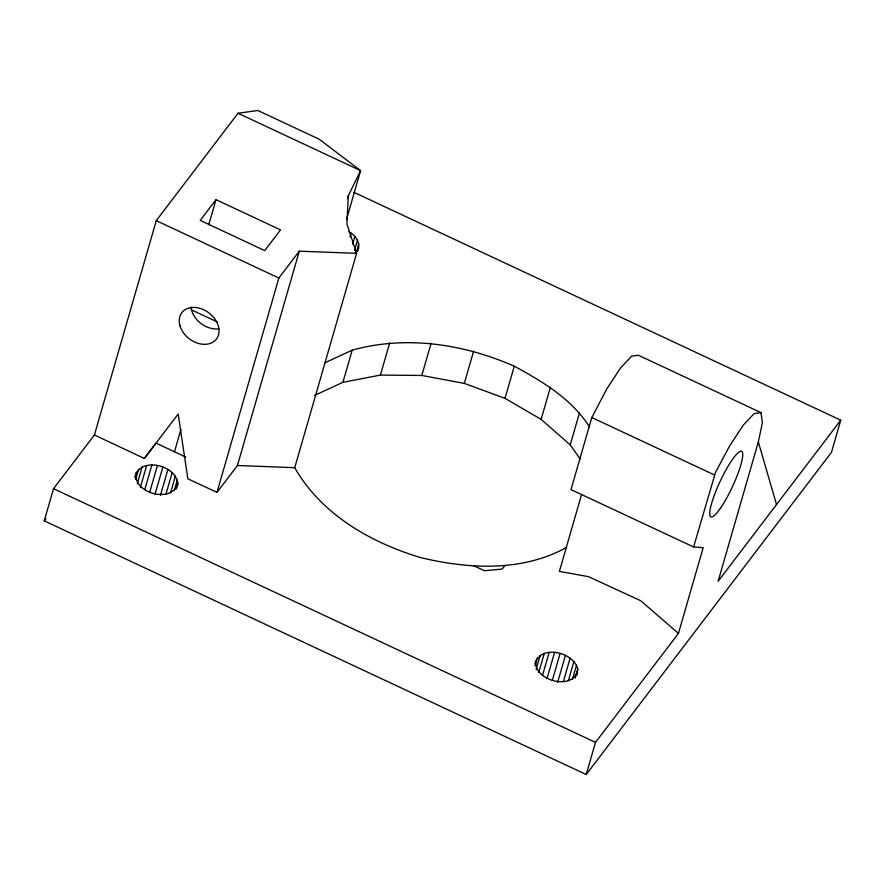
<?xml version="1.0" encoding="UTF-8"?>
<svg xmlns="http://www.w3.org/2000/svg" width="885" height="885" viewBox="0 0 885 885"><rect width="100%" height="100%" fill="white"/><g stroke="black" fill="none" stroke-linecap="round" stroke-linejoin="round"><path stroke-width="1.33" d="M353.845 192.277L840.75 420.176L831.469 452.335L586.224 774.519L44.25 520.834L53.531 488.686L94.407 434.989L156.269 220.642L238.021 113.247L257.845 110.481L319.142 139.177L360.604 170.628L348.281 195.828L346.909 224.038L356.589 253.353L294.727 467.689C321.443 514.362 370.472 542.516 420.685 557.616C468.552 569.121 522.25 572.042 566.599 547.361M357.485 251.539C361.368 243.751 355.892 235.211 348.745 231.77M535.691 661.183C533.865 681.505 575.15 691.262 577.794 669.049C573.535 651.858 540.624 644.169 534.949 663.75M840.75 420.176L718.133 581.268L758.345 441.947L762.405 422.61L760.967 412.631L638.373 355.25L631.647 356.157L620.65 367.817L607.066 388.449L591.799 417.543L571.002 489.593L693.597 546.974L703.199 547.671L678.452 633.406L595.505 742.36L586.224 774.519M136.312 472.181C131.334 492.735 171.79 504.196 177.852 483.73C176.192 464.68 139.443 456.173 134.819 477.325M208.727 224.812L215.984 199.667L280.512 229.868L264.726 250.599L200.209 220.398L215.984 199.667M135.648 479.471L138.613 469.183M137.319 483.63L142.142 466.915M140.35 487.369L146.667 465.499M144.808 489.505L151.866 465.067M149.587 492.635L157.386 465.632M155.052 494.151L162.851 467.147M160.473 495.246L167.896 469.526M185.717 457.036L174.478 451.781L180.949 429.347M165.86 494.461L172.177 472.59M170.562 492.868L175.385 476.152M174.356 490.235L177.321 479.947M176.369 488.874L177.852 483.73M94.407 434.989L144.321 458.441L178.184 414.036L187.841 478.807L216.991 492.359L278.863 278.023L299.296 251.174L356.589 253.353M216.991 492.359L237.434 465.51L299.296 251.174M347.517 198.472L348.281 195.828M346.477 219.58L360.604 170.628L238.021 113.247M349.984 236.992L351.102 233.142M352.661 244.183L354.896 236.472M354.542 250.466L357.507 240.178M356.544 251.716L358.768 243.994M314.374 395.506L342.915 382.32L352.197 350.161C406.071 335.149 463.718 343.922 514.285 366.213C542.593 381.612 571.953 399.058 589.521 426.968M342.915 382.32L380.406 375.085L389.688 342.938M380.406 375.085L421.813 375.45L431.095 343.303M421.813 375.45L464.315 383.393L473.597 351.245M580.239 459.116L570.217 444.912L541.133 419.346L505.014 398.361L514.285 366.213M541.133 419.346L550.415 387.199M570.217 444.912L579.498 412.764M581.467 494.892L559.386 571.389L588.558 576.677L640.762 600.749L678.452 633.406M535.071 665.608L537.295 657.898M536.133 669.37L540.215 655.221M538.699 672.644L544.264 653.351M542.472 675.565L549.154 652.411M547.129 678.175L554.552 652.455M552.306 680.499L560.105 653.495M557.616 682.457L565.404 655.442M563.435 681.328L570.117 658.186M568.347 680.808L573.911 661.515M572.451 679.37L576.533 665.221M575.195 678.054L577.794 669.049M576.876 675.299L577.617 672.722M693.597 546.974L715.545 472.291L729.66 445.83L743.245 425.198L754.23 413.538L760.967 412.631M358.591 247.678L356.987 250.964L355.04 252.745M44.25 520.834L45.92 518.632M504.605 565.902L502.193 569.066L484.482 570.748L473.597 565.648M144.321 458.441L156.059 443.131L174.478 451.781M324.895 362.784L352.197 350.161M237.434 465.51L294.727 467.689M464.315 383.393L505.014 398.361M591.799 417.543L714.383 474.924M156.269 220.642L278.863 278.023M191.26 309.75L217.312 321.941M53.531 488.686L595.505 742.36M758.345 441.947L776.521 504.561M218.905 328.811A21.749 16.24 37.3 0 1 190.983 307.128M720.379 508.322A36.241 6.704 -64.9 0 0 742.526 452.666A36.241 6.704 -64.9 0 0 715.777 491.429A36.241 6.704 -64.9 0 0 720.379 508.322M180.042 326.067A21.749 16.24 37.3 0 0 213.573 341.765A21.749 16.24 37.3 0 0 203.771 309.794A21.749 16.24 37.3 0 0 180.042 326.067"/></g></svg>
